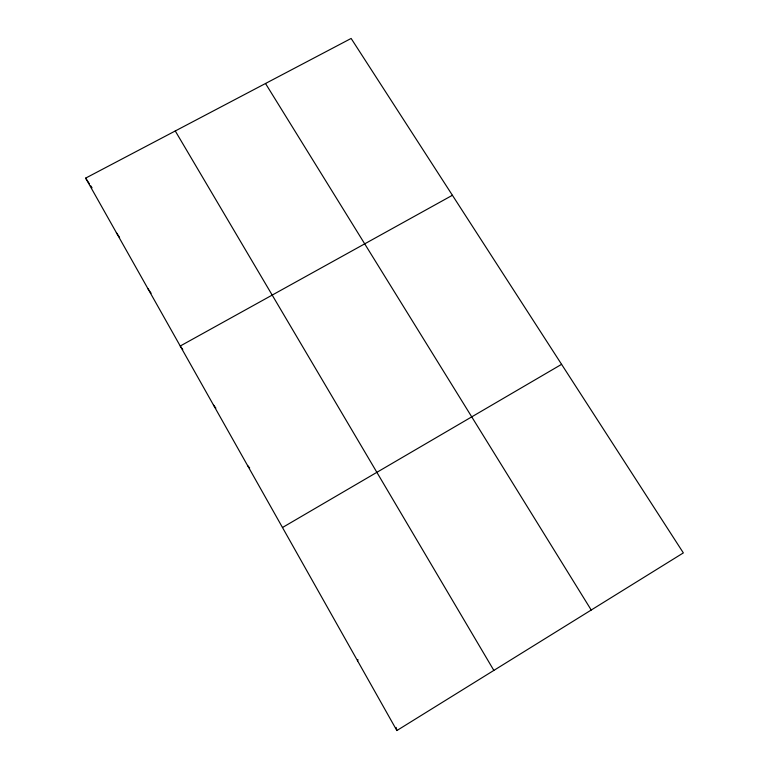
<?xml version="1.0" encoding="UTF-8"?>
<svg xmlns="http://www.w3.org/2000/svg" width="769" height="769" viewBox="0 0 769 769"><rect width="100%" height="100%" fill="white"/><g stroke="black" fill="none" stroke-linecap="round" stroke-linejoin="round"><path stroke-width="1.15" d="M357.652 660.936L357.931 659.581M396.862 730.55L683.353 552.901L351.135 38.45L85.647 178.12L396.862 730.55L396.15 727.407M282.483 527.515L561.581 364.343M452.403 195.278L180.234 346.021L182.762 349.511M247.493 465.408L249.685 467.956M213.426 404.927L215.878 408.128M147.898 288.615L151.099 293.22M116.379 232.671L119.589 237.419M85.647 178.12L89.483 183.926M90.761 185.858L92.04 187.799M265.507 83.494L591.226 610.028M175.265 130.97L493.852 670.414"/></g></svg>
